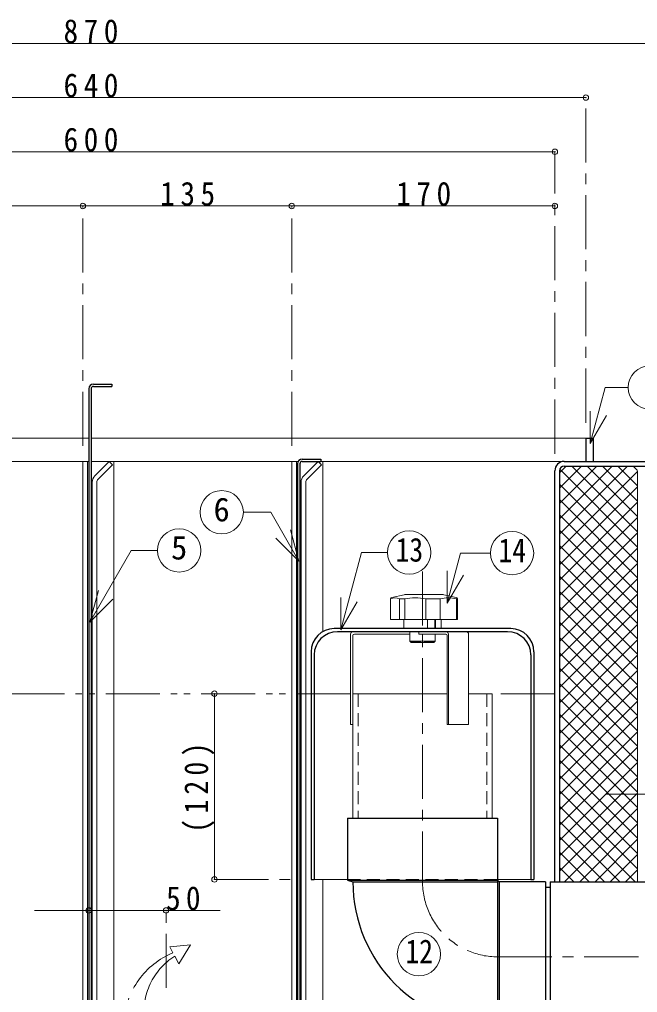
# Model space of a CAD drawing. Units: millimetres at full size, sheet at 1:7. Extents: x -1480 to 1355, y -979 to 988.
# Drawn here: x -910 to -511, y -527 to 101 of the extents above; entities that cross this region are included whole.
import ezdxf
from ezdxf.enums import TextEntityAlignment as Align

# ---------------------------------------------------------------- set-up
doc = ezdxf.new("R2010")
doc.units = ezdxf.units.MM
doc.header["$LTSCALE"] = 7
doc.header["$PDMODE"] = 32
doc.header["$PDSIZE"] = 3.5
for name, pattern in [('CHAIN1', [8, 5, -1, 1, -1]), ('DASHED1', [1.8, 1.2, -0.6]), ('DOUBLE_CHAIN1', [8.8, 5, -1, 0.6, -0.6, 0.6, -1])]:
    doc.linetypes.add(name, pattern=pattern)
doc.layers.add('0-0_ﾚｲﾔ1', color=4, linetype='Continuous', lineweight=9)
doc.styles.add('ＭＳ ゴシック', font='')
doc.styles.get('ＭＳ ゴシック').set_extended_font_data('MS Gothic')

msp = doc.modelspace()

# ---------------------------------------------------------------- linework, layer by layer
at = {"layer": '0-0_ﾚｲﾔ1'}
for p, q in [((-429.245, 85.955), (-1299.245, 85.955)), ((-1184.245, 50.955), (-544.245, 50.955)), ((-564.245, 15.955), (-1164.245, 15.955)), ((-1004.245, -19.045), (-869.245, -19.045)), ((-869.245, -19.045), (-734.245, -19.045)), ((-734.245, -19.045), (-564.245, -19.045)), ((-998.995, -169.045), (-865.495, -169.045)), ((-863.995, -169.045), (-544.245, -169.045)), ((-998.995, -184.045), (-869.245, -184.045)), ((-866.245, -184.045), (-865.495, -184.045)), ((-863.995, -184.045), (-734.245, -184.045)), ((-849.245, -534.045), (-849.245, -184.045)), ((-731.245, -184.045), (-730.093, -184.045)), ((-558.245, -184.045), (-715.495, -184.045)), ((-714.245, -294.03), (-714.245, -184.045)), ((-561.245, -230.966), (-517.324, -187.045)), ((-561.245, -221.067), (-527.224, -187.045)), ((-561.245, -211.167), (-537.123, -187.045)), ((-561.245, -201.268), (-547.023, -187.045)), ((-561.245, -191.368), (-556.922, -187.045)), ((-553.213, -187.045), (-510.845, -229.413)), ((-543.314, -187.045), (-510.845, -219.514)), ((-533.414, -187.045), (-510.845, -209.614)), ((-523.515, -187.045), (-510.845, -199.715)), ((-513.615, -187.045), (-510.82, -189.841)), ((-561.245, -240.866), (-510.845, -190.466)), ((-561.084, -189.074), (-510.845, -239.313)), ((-561.245, -198.812), (-510.845, -249.212)), ((-561.245, -250.765), (-510.845, -200.365)), ((-561.245, -208.712), (-510.845, -259.112)), ((-561.245, -260.665), (-510.845, -210.265)), ((-561.245, -218.611), (-510.845, -269.011)), ((-561.245, -270.564), (-510.845, -220.164)), ((-561.245, -228.511), (-510.845, -278.911)), ((-561.245, -280.464), (-510.845, -230.064)), ((-561.245, -238.41), (-510.845, -288.81)), ((-561.245, -290.363), (-510.845, -239.963)), ((-561.245, -248.31), (-510.845, -298.71)), ((-561.245, -300.263), (-510.845, -249.863)), ((-561.245, -258.209), (-510.845, -308.609)), ((-561.245, -310.162), (-510.845, -259.762)), ((-661.712, -270.138), (-669.625, -271.873)), ((-660.856, -270.045), (-636.844, -270.045)), ((-635.987, -270.138), (-628.075, -271.873)), ((-561.245, -268.109), (-510.845, -318.509)), ((-561.245, -320.062), (-510.845, -269.662)), ((-670.411, -272.85), (-670.411, -286.045)), ((-664.721, -272.85), (-664.721, -286.045)), ((-647.602, -272.85), (-647.602, -286.045)), ((-627.816, -272.85), (-627.816, -286.045)), ((-561.245, -278.008), (-510.845, -328.408)), ((-561.245, -329.961), (-510.845, -279.561)), ((-627.289, -286.045), (-670.411, -286.045)), ((-661.789, -286.045), (-661.789, -292.045)), ((-646.578, -286.045), (-646.578, -292.045)), ((-641.899, -286.045), (-641.899, -292.045)), ((-641.381, -286.045), (-641.381, -292.045)), ((-637.789, -286.045), (-637.789, -292.045)), ((-561.245, -287.908), (-510.845, -338.308)), ((-658.039, -294.045), (-658.039, -300.045)), ((-561.245, -339.861), (-510.845, -289.461)), ((-658.039, -300.045), (-641.539, -300.045)), ((-649.789, -300.045), (-649.789, -295.545)), ((-561.245, -297.807), (-510.845, -348.207)), ((-561.245, -349.76), (-510.845, -299.36)), ((-561.245, -307.707), (-510.845, -358.107)), ((-561.245, -359.66), (-510.845, -309.26)), ((-561.245, -317.606), (-510.845, -368.006)), ((-561.245, -369.559), (-510.845, -319.159)), ((-561.245, -327.506), (-510.845, -377.906)), ((-561.245, -379.459), (-510.845, -329.059)), ((-784.245, -334.045), (-784.245, -454.045)), ((-561.245, -337.405), (-510.845, -387.805)), ((-561.245, -389.358), (-510.845, -338.958)), ((-561.245, -347.305), (-510.845, -397.705)), ((-561.245, -399.258), (-510.845, -348.858)), ((-561.245, -357.204), (-510.845, -407.604)), ((-561.245, -409.157), (-510.845, -358.757)), ((-561.245, -367.104), (-510.845, -417.504)), ((-561.245, -419.057), (-510.845, -368.657)), ((-561.245, -377.003), (-510.845, -427.403)), ((-561.245, -428.956), (-510.845, -378.556)), ((-561.245, -386.903), (-510.845, -437.303)), ((-561.245, -438.856), (-510.845, -388.456)), ((-561.245, -396.802), (-510.845, -447.202)), ((-561.245, -448.755), (-510.845, -398.355)), ((-561.245, -406.702), (-512.402, -455.545)), ((-558.136, -455.545), (-510.845, -408.255)), ((-561.245, -416.601), (-522.301, -455.545)), ((-548.236, -455.545), (-510.845, -418.154)), ((-561.245, -426.501), (-532.201, -455.545)), ((-538.337, -455.545), (-510.845, -428.054)), ((-561.245, -436.4), (-542.1, -455.545)), ((-528.437, -455.545), (-510.845, -437.953)), ((-561.245, -446.3), (-551.999, -455.545)), ((-518.538, -455.545), (-510.845, -447.853)), ((-719.789, -454.045), (-698.289, -454.045)), ((-714.245, -584.045), (-714.245, -454.045)), ((-579.789, -454.045), (-601.289, -454.045)), ((-900.495, -474.045), (-780.495, -474.045))]:
    msp.add_line(p, q, dxfattribs=at)
at = {"layer": '0-0_ﾚｲﾔ1', "linetype": 'CHAIN1'}
for p, q in [((-544.245, -159.045), (-544.245, 50.955)), ((-564.245, -179.045), (-564.245, 15.955)), ((-869.245, -174.045), (-869.245, -19.045)), ((-734.245, -174.045), (-734.245, -19.045)), ((-649.789, -255.045), (-649.789, -455.509)), ((-530.845, -399.045), (-487.645, -399.045)), ((-784.245, -454.045), (-731.789, -454.045)), ((-815.495, -524.045), (-815.495, -474.045)), ((-601.289, -504.045), (260.755, -504.045))]:
    msp.add_line(p, q, dxfattribs=at)
at = {"layer": '0-0_ﾚｲﾔ1', "color": 5, "lineweight": 25}
for p, q in [((-865.495, -137.045), (-865.495, -534.045)), ((-863.995, -137.045), (-863.995, -534.045)), ((-862.495, -134.045), (-850.495, -134.045)), ((-862.495, -135.545), (-850.495, -135.545)), ((-850.495, -134.045), (-850.495, -135.545)), ((-544.245, -169.045), (-544.245, -184.045)), ((-544.245, -169.045), (-539.245, -169.045)), ((-539.245, -184.045), (-539.245, -169.045)), ((-730.495, -185.545), (-730.495, -584.045)), ((-728.995, -185.545), (-728.995, -584.045)), ((-727.495, -182.545), (-715.495, -182.545)), ((-727.495, -184.045), (-715.495, -184.045)), ((-715.495, -182.545), (-715.495, -184.045)), ((-558.245, -184.045), (-429.245, -184.045)), ((-558.245, -187.045), (-429.245, -187.045)), ((-564.245, -455.545), (-564.245, -190.045)), ((-561.245, -190.045), (-561.245, -455.545)), ((-592.789, -292.045), (-706.789, -292.045)), ((-594.789, -294.045), (-704.789, -294.045)), ((-721.789, -307.045), (-721.789, -454.045)), ((-577.789, -307.045), (-577.789, -454.045)), ((-719.789, -309.045), (-719.789, -454.045)), ((-579.789, -309.045), (-579.789, -454.045)), ((-698.289, -414.509), (-601.289, -414.509)), ((-698.289, -414.509), (-698.289, -454.509)), ((-601.289, -414.509), (-601.289, -552.509)), ((-721.789, -454.045), (-719.789, -454.045)), ((-698.289, -454.509), (-694.789, -455.509)), ((-698.289, -454.509), (-601.289, -454.509)), ((-694.789, -455.509), (-601.289, -455.509)), ((-601.289, -454.509), (-600.289, -455.509)), ((-600.289, -455.509), (-600.289, -552.509)), ((-570.289, -455.509), (-600.289, -455.509)), ((-579.789, -454.045), (-577.789, -454.045)), ((-570.289, -455.509), (-570.289, -552.509)), ((-567.245, -455.545), (-485.245, -455.545)), ((-570.289, -459.045), (-567.245, -459.045))]:
    msp.add_line(p, q, dxfattribs=at)
at = {"layer": '0-0_ﾚｲﾔ1', "color": 7, "lineweight": 18}
for p, q in [((-541.442, -172.54), (-531.724, -136.27)), ((-516.914, -136.27), (-531.724, -136.27)), ((-541.442, -172.54), (-541.442, -151.54)), ((-541.442, -172.54), (-530.942, -154.353)), ((-869.245, -634.045), (-869.245, -184.045)), ((-859.367, -195.409), (-850.124, -186.167)), ((-734.245, -184.045), (-731.245, -184.045)), ((-734.245, -584.045), (-734.245, -184.045)), ((-731.245, -584.045), (-731.245, -184.045)), ((-726.488, -193.288), (-717.245, -184.045)), ((-724.367, -195.409), (-715.124, -186.167)), ((-717.245, -184.045), (-715.124, -186.167)), ((-510.845, -455.545), (-510.845, -190.245)), ((-863.245, -197.531), (-863.245, -534.045)), ((-860.245, -197.531), (-860.245, -534.045)), ((-728.245, -197.531), (-728.245, -584.045)), ((-725.245, -197.531), (-725.245, -584.045)), ((-747.884, -216.885), (-765.572, -216.885)), ((-729.618, -248.522), (-747.884, -216.885)), ((-729.618, -248.522), (-735.053, -228.237)), ((-729.618, -248.522), (-744.467, -233.673)), ((-864.673, -287.771), (-837.957, -241.498)), ((-821.027, -241.498), (-837.957, -241.498)), ((-702.62, -292.831), (-689.235, -242.877)), ((-672.421, -242.877), (-689.235, -242.877)), ((-633.857, -275.666), (-625.164, -243.222)), ((-605.961, -243.222), (-625.164, -243.222)), ((-633.857, -275.666), (-633.857, -254.666)), ((-633.857, -275.666), (-623.357, -257.479)), ((-864.673, -287.771), (-859.237, -267.486)), ((-864.673, -287.771), (-849.823, -272.921)), ((-702.62, -292.831), (-702.62, -271.831)), ((-702.62, -292.831), (-692.12, -274.645)), ((-652.159, -294.045), (-652.159, -295.545)), ((-696.289, -295.545), (-696.289, -354.009)), ((-694.789, -414.509), (-694.789, -296.545)), ((-658.039, -295.545), (-693.789, -295.545)), ((-634.784, -295.545), (-652.159, -295.545)), ((-633.784, -296.545), (-633.784, -354.009)), ((-633.034, -295.545), (-633.034, -354.009)), ((-620.044, -295.545), (-620.044, -354.009)), ((-694.789, -334.045), (-633.784, -334.045)), ((-620.044, -334.045), (-604.789, -334.045)), ((-604.789, -334.045), (-604.789, -414.509)), ((-696.289, -354.009), (-694.789, -354.009)), ((-633.784, -354.009), (-620.044, -354.009))]:
    msp.add_line(p, q, dxfattribs=at)
at = {"layer": '0-0_ﾚｲﾔ1', "linetype": 'DOUBLE_CHAIN1'}
for p, q in [((-696.289, -334.045), (-1159.245, -334.045)), ((-564.245, -334.045), (-604.789, -334.045)), ((-813.066, -497.494), (-799.637, -496.273)), ((-807.295, -508.592), (-799.637, -496.273)), ((-813.066, -497.494), (-811.024, -501.422)), ((-809.921, -503.543), (-807.295, -508.592))]:
    msp.add_line(p, q, dxfattribs=at)
at = {"layer": '0-0_ﾚｲﾔ1', "linetype": 'DASHED1'}
for p, q in [((-691.289, -334.045), (-691.289, -414.509)), ((-608.289, -334.045), (-608.289, -414.509)), ((-698.289, -454.045), (-601.289, -454.045))]:
    msp.add_line(p, q, dxfattribs=at)
at = {"layer": '0-0_ﾚｲﾔ1', "color": 7, "lineweight": 18}
for points in [[(-866.245, -634.045), (-866.245, -184.045), (-869.245, -184.045)], [(-861.488, -193.288), (-852.245, -184.045), (-850.124, -186.167)]]:
    msp.add_lwpolyline(points, dxfattribs=at)
at = {"layer": '0-0_ﾚｲﾔ1'}
for points in [[(-664.721, -272.85), (-661.289, -272.85), (-661.289, -286.045)], [(-647.602, -272.85), (-638.396, -272.85), (-638.396, -286.045)], [(-627.816, -272.85), (-627.289, -272.85), (-627.289, -286.045)], [(-658.039, -300.045), (-657.039, -301.045), (-642.539, -301.045)], [(-641.539, -295.545), (-641.539, -300.045), (-642.539, -301.045)]]:
    msp.add_lwpolyline(points, dxfattribs=at)
at = {"layer": '0-0_ﾚｲﾔ1', "color": 5, "lineweight": 25}
msp.add_lwpolyline([(-567.245, -455.545), (-567.245, -552.545), (-485.245, -552.545)], dxfattribs=at)
at = {"layer": '0-0_ﾚｲﾔ1', "color": 7, "lineweight": 18}
for centre in [(-502.914, -136.27), (-779.572, -216.885), (-807.027, -241.498), (-658.421, -242.877), (-591.961, -243.222), (-652.102, -502.279)]:
    msp.add_circle(centre, 14, dxfattribs=at)
at = {"layer": '0-0_ﾚｲﾔ1', "color": 5, "lineweight": 25}
for centre, radius, start, end in [((-862.495, -137.045), 3, 90, 180), ((-862.495, -137.045), 1.5, 90, 180), ((-727.495, -185.545), 3, 90, 180), ((-727.495, -185.545), 1.5, 90, 180), ((-558.245, -190.045), 6, 90, 180), ((-558.245, -190.045), 3, 90, 180), ((-706.789, -307.045), 15, 90, 180), ((-704.789, -309.045), 15, 90, 180), ((-594.789, -309.045), 15, 0, 90), ((-592.789, -307.045), 15, 0, 90), ((-601.289, -455.509), 93.5, 180, 270)]:
    msp.add_arc(centre, radius, start, end, dxfattribs=at)
at = {"layer": '0-0_ﾚｲﾔ1', "color": 7, "lineweight": 18}
for centre, radius, start, end in [((-857.245, -197.531), 6, 135, 180), ((-722.245, -197.531), 6, 135, 180), ((-857.245, -197.531), 3, 135, 180), ((-722.245, -197.531), 3, 135, 180), ((-694.789, -295.545), 1.5, 90, 180), ((-634.534, -295.545), 1.5, 0, 90), ((-621.544, -295.545), 1.5, 0, 90), ((-693.789, -296.545), 1, 90, 180), ((-634.784, -296.545), 1, 0, 90)]:
    msp.add_arc(centre, radius, start, end, dxfattribs=at)
at = {"layer": '0-0_ﾚｲﾔ1'}
for centre, radius, start, end in [((-660.856, -274.045), 4, 90, 102.36697), ((-636.844, -274.045), 4, 77.63303, 90), ((-669.411, -272.85), 1, 102.36697, 180), ((-667.566, -277.478), 5.432, 58.41904, 121.58096), ((-654.446, -301.555), 29.51, 76.59069, 103.40931), ((-633.106, -289.84), 17.795, 72.70582, 107.29418), ((-628.289, -272.85), 1, 0, 77.63303), ((-653.914, -289.077), 11.719, 249.39031, 290.60969), ((-645.664, -289.077), 11.719, 249.39031, 290.60969)]:
    msp.add_arc(centre, radius, start, end, dxfattribs=at)
at = {"layer": '0-0_ﾚｲﾔ1', "linetype": 'CHAIN1'}
msp.add_arc((-601.289, -455.509), 48.5, 180, 270, dxfattribs=at)
at = {"layer": '0-0_ﾚｲﾔ1', "linetype": 'DOUBLE_CHAIN1'}
for centre, radius, start, end in [((-791.622, -548.782), 51.18, 112.27763, 176.15221), ((-786.923, -539.765), 42.906, 122.41271, 187.31328)]:
    msp.add_arc(centre, radius, start, end, dxfattribs=at)
at = {"layer": '0-0_ﾚｲﾔ1'}
for p in [(-544.245, 50.955), (-564.245, 15.955), (-869.245, -19.045), (-734.245, -19.045), (-564.245, -19.045), (-784.245, -334.045), (-784.245, -454.045), (-865.495, -474.045), (-815.495, -474.045)]:
    msp.add_point(p, dxfattribs=at)

# ---------------------------------------------------------------- texts
at = {"layer": '0-0_ﾚｲﾔ1', "color": 7, "style": 'ＭＳ ゴシック'}
for s, p in [('6', (-784.822, -227.385)), ('5', (-812.277, -251.998))]:
    msp.add_text(s, height=15.4, dxfattribs=at).set_placement(p, align=Align.BOTTOM_LEFT)
at = {"layer": '0-0_ﾚｲﾔ1', "color": 7, "style": 'ＭＳ ゴシック', "width": 0.85}
for s, p in [('13', (-667.171, -253.377)), ('14', (-600.711, -253.722)), ('12', (-660.852, -512.779))]:
    msp.add_text(s, height=15.4, dxfattribs=at).set_placement(p, align=Align.BOTTOM_LEFT)
at = {"layer": '0-0_ﾚｲﾔ1', "color": 7, "char_height": 15.4, "attachment_point": 7, "style": 'ＭＳ ゴシック'}
for s, insert in [('\\T1.38;\\W0.9;870', (-881.745, 85.955)), ('\\T1.38;\\W0.9;640', (-881.745, 50.955)), ('\\T1.38;\\W0.9;600', (-881.745, 15.955)), ('\\T1.38;\\W0.9;135', (-819.245, -19.045)), ('\\T1.38;\\W0.9;170', (-666.745, -19.045)), ('\\T1.36;\\W0.9;50', (-815.495, -474.045))]:
    msp.add_mtext(s, dxfattribs=dict(at, insert=insert))
at = {"layer": '0-0_ﾚｲﾔ1', "color": 7, "insert": (-784.245, -423.795), "char_height": 15.4, "attachment_point": 7, "rotation": 90, "style": 'ＭＳ ゴシック'}
msp.add_mtext('\\T1.38;\\W0.85;(120)', dxfattribs=at)

doc.saveas('drawing.dxf')
